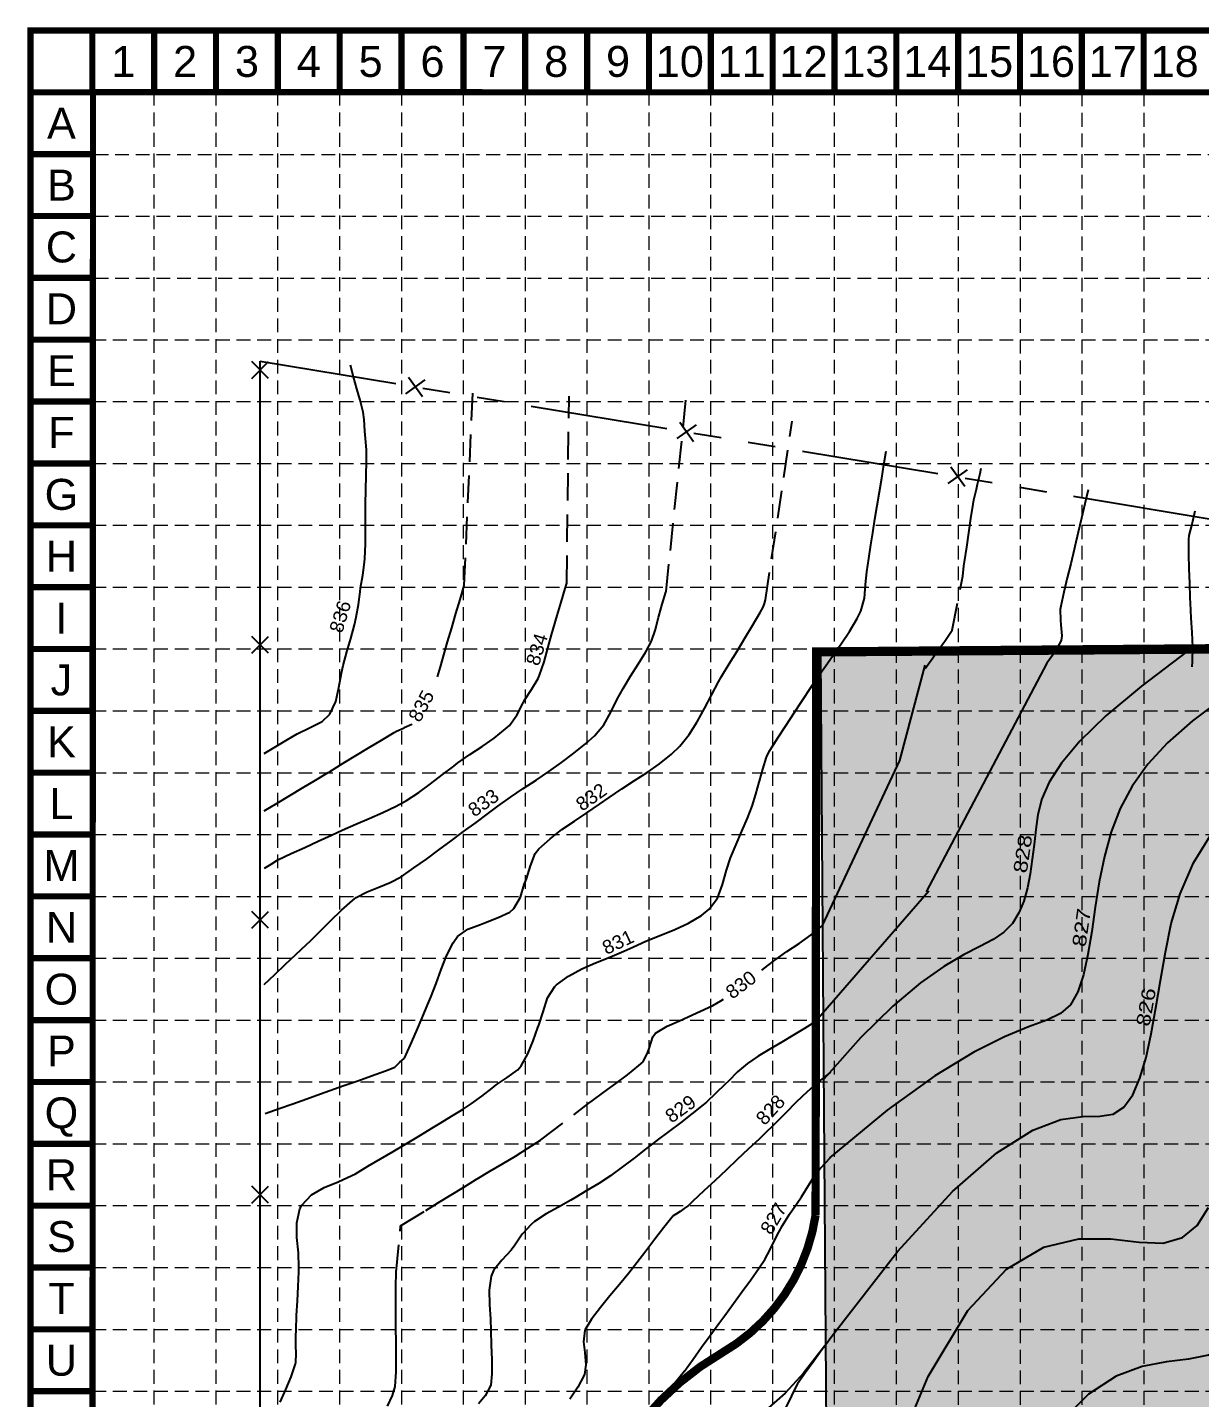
# Model space of a CAD drawing. Extents: x 1142 to 4041, y -552 to 3232.
# Drawn here: x 1142.1 to 1568.6, y 2733.7 to 3232.2 of the extents above; entities that cross this region are included whole.
import ezdxf
from ezdxf.enums import TextEntityAlignment as Align

# ---------------------------------------------------------------- set-up
doc = ezdxf.new("R2010")
doc.units = 0
doc.header["$LTSCALE"] = 40
doc.header["$MEASUREMENT"] = 0
doc.linetypes.add('HIDDEN', pattern=[0.375, 0.25, -0.125])
doc.linetypes.add('PHANTOM', pattern=[2.5, 1.25, -0.25, 0.25, -0.25, 0.25, -0.25])
for name, color, linetype in [('0BOUNDRY', 4, 'PHANTOM'), ('0CONTOURS', 8, 'HIDDEN'), ('0EXFENC', 8, 'CONTINUOUS'), ('0PAVING', 1, 'CONTINUOUS'), ('BASE', 7, 'CONTINUOUS'), ('GRID', 254, 'HIDDEN'), ('LIMITS OF DISTURBANCE', 1, 'HIDDEN'), ('yj', 2, 'CONTINUOUS')]:
    doc.layers.add(name, color=color, linetype=linetype)
doc.styles.get("Standard").update_dxf_attribs({"font": 'ARIAL.TTF'})

# ---------------------------------------------------------------- blocks, each defined once
blk = doc.blocks.new('X100')
at = {"layer": '0EXFENC'}
for p, q in [((-3.06, 3.06), (3.06, -3.06)), ((-3.06, -3.06), (3.06, 3.06))]:
    blk.add_line(p, q, dxfattribs=at)

msp = doc.modelspace()

# ---------------------------------------------------------------- hatches: boundary and pattern name
at = {"layer": '0PAVING'}
h = msp.add_hatch(dxfattribs=at)
h.set_pattern_fill('AR-SAND', color=255, scale=10, style=0)
h.paths.add_polyline_path([(2059.23, 2896.94, -0.632832), (2075.56, 2904.68), (2245.89, 2765.23, 0.074272), (2257.05, 2758.57), (2357.3, 2717.42, -0.047546), (2360.66, 2715.65), (2414.41, 2680.47), (2427.01, 2700.36), (2426.86, 2701), (2373.81, 2735.73, 0.047546), (2366.42, 2739.62), (2266.17, 2780.77, -0.074272), (2261.09, 2783.8), (2055.65, 2951.99, 0.131104), (2034.99, 2961.35), (1766.15, 3006.01), (1430.7, 3003.62), (1433.5, 2610.65), (2059.23, 2615.1)])
h.paths.add_polyline_path([(1752.61, 2735.91), (1722.61, 2735.69), (1662.61, 2735.27), (1632.61, 2735.05), (1631.23, 2930.05), (1676.22, 2930.37), (1706.22, 2930.58), (1751.22, 2930.9)], flags=16)
h.paths.add_polyline_path([(2078.34, 2902.4), (2077.02, 2873.77), (2157.41, 2808.25), (2184.93, 2815.13)], flags=17)
h.paths.add_polyline_path([(2121.35, 2927.92), (2093.55, 2920.97), (2261.09, 2783.8, 0.074272), (2266.17, 2780.77), (2279, 2775.5), (2270.83, 2804.98)], flags=17)

# ---------------------------------------------------------------- linework, layer by layer
at = {"layer": '0BOUNDRY', "color": 7}
for p, q in [((1226.77, 2607.16), (1226.79, 3110.81)), ((1226.79, 3110.81), (2072.78, 2970.28))]:
    msp.add_line(p, q, dxfattribs=at)
at = {"layer": '0CONTOURS', "color": 35}
for p, q in [((1260.77, 3105.07, 836), (1259.63, 3109.31, 836)), ((1261.95, 3100.74, 836), (1260.77, 3105.07, 836)), ((1263.18, 3096.52, 836), (1261.95, 3100.74, 836)), ((1301.07, 3029.2, 835), (1304.37, 3103.88, 835)), ((1264.27, 3092.18, 836), (1263.18, 3096.52, 836)), ((1338.35, 3030.02), (1339.18, 3098.07)), ((1374.49, 3027.01), (1381.72, 3096.62)), ((1264.6, 3089.51, 836), (1264.27, 3092.18, 836)), ((1264.86, 3085.34, 836), (1264.6, 3089.51, 836)), ((1410.64, 3023.99), (1420.39, 3088.88)), ((1265.14, 3082.66, 836), (1264.86, 3085.34, 836)), ((1265.46, 3078.5, 836), (1265.14, 3082.66, 836)), ((1265.46, 3074.39, 836), (1265.46, 3078.5, 836)), ((1453.73, 3073.09, 831), (1454.55, 3078.03, 831)), ((1454.55, 3078.03, 831), (1454.56, 3078.08, 831)), ((1265.39, 3069.18, 836), (1265.46, 3074.39, 836)), ((1452.92, 3068.16, 831), (1453.73, 3073.09, 831)), ((1488.72, 3069.93, 830), (1489.15, 3071.78, 830)), ((1265.27, 3063.97, 836), (1265.39, 3069.18, 836)), ((1452.1, 3063.22, 831), (1452.92, 3068.16, 831)), ((1487.37, 3064.21, 830), (1487.82, 3066.06, 830)), ((1487.82, 3066.06, 830), (1488.72, 3069.93, 830)), ((1265.17, 3058.76, 836), (1265.27, 3063.97, 836)), ((1451.27, 3058.24, 831), (1452.09, 3063.18, 831)), ((1452.09, 3063.18, 831), (1452.1, 3063.22, 831)), ((1486.5, 3060.34, 830), (1487.37, 3064.21, 830)), ((1528.01, 3063.98, 829), (1526.81, 3058.82, 829)), ((1265.14, 3054.65, 836), (1265.17, 3058.76, 836)), ((1450.45, 3053.31, 831), (1451.27, 3058.24, 831)), ((1485.41, 3053.55, 830), (1486.24, 3058.79, 830)), ((1486.24, 3058.79, 830), (1486.5, 3060.34, 830)), ((1526.81, 3058.82, 829), (1525.62, 3053.67, 829)), ((1566.88, 3056.17, 828), (1566.01, 3052.44, 828)), ((1265.14, 3049.44, 836), (1265.14, 3054.65, 836)), ((1449.65, 3048.37, 831), (1450.45, 3053.31, 831)), ((1484.62, 3048.31, 830), (1485.41, 3053.55, 830)), ((1525.62, 3053.67, 829), (1524.42, 3048.52, 829)), ((1565.68, 3051.02, 828), (1564.66, 3047.31, 828)), ((1566.01, 3052.44, 828), (1565.68, 3051.02, 828)), ((1265.08, 3044.23, 836), (1265.14, 3049.44, 836)), ((1448.95, 3043.9, 831), (1449.65, 3048.37, 831)), ((1483.85, 3043.06, 830), (1484.62, 3048.31, 830)), ((1524.42, 3048.52, 829), (1523.23, 3043.36, 829)), ((1564.66, 3047.31, 828), (1564.49, 3045.88, 828)), ((1564.49, 3045.88, 828), (1564.49, 3040.57, 828)), ((1264.88, 3039.03, 836), (1265.08, 3044.23, 836)), ((1448.21, 3038.99, 831), (1448.95, 3043.9, 831)), ((1483.07, 3037.82, 830), (1483.85, 3043.06, 830)), ((1522.96, 3042.2, 829), (1521.71, 3037.05, 829)), ((1523.23, 3043.36, 829), (1522.96, 3042.2, 829)), ((1564.49, 3040.57, 828), (1564.64, 3035.26, 828)), ((1264.1, 3032.96, 836), (1264.76, 3037.61, 836)), ((1264.76, 3037.61, 836), (1264.88, 3039.03, 836)), ((1447.47, 3034.07, 831), (1448.21, 3038.99, 831)), ((1482.42, 3032.57, 830), (1482.84, 3036.26, 830)), ((1482.84, 3036.26, 830), (1483.07, 3037.82, 830)), ((1521.71, 3037.05, 829), (1520.44, 3031.92, 829)), ((1263.33, 3028.32, 836), (1264.1, 3032.96, 836)), ((1447.06, 3029.52, 831), (1447.47, 3034.07, 831)), ((1478.62, 3012.93, 830), (1482.42, 3032.57, 830)), ((1520.44, 3031.92, 829), (1519.21, 3026.77, 829)), ((1564.64, 3035.26, 828), (1564.86, 3029.95, 828)), ((1262.56, 3022.24, 836), (1263.14, 3026.91, 836)), ((1263.14, 3026.91, 836), (1263.33, 3028.32, 836)), ((1299.55, 3024.06, 835), (1301.07, 3029.2, 835)), ((1336.3, 3023.1, 834), (1337.75, 3028.01, 834)), ((1337.75, 3028.01, 834), (1338.35, 3030.02, 834)), ((1373.1, 3022.31, 833), (1374.39, 3026.68, 833)), ((1374.39, 3026.68, 833), (1374.49, 3027.01, 833)), ((1446.64, 3024.51, 831), (1447.06, 3029.52, 831)), ((1519.21, 3026.77, 829), (1518.12, 3021.59, 829)), ((1564.86, 3029.95, 828), (1565.07, 3024.64, 828)), ((1261.78, 3017.62, 836), (1262.56, 3022.24, 836)), ((1298.03, 3018.91, 835), (1299.55, 3024.06, 835)), ((1334.85, 3018.19, 834), (1336.3, 3023.1, 834)), ((1371.82, 3017.95, 833), (1373.1, 3022.31, 833)), ((1408.7, 3019.32, 832), (1409.83, 3021.24, 832)), ((1409.83, 3021.24, 832), (1410.23, 3022.61, 832)), ((1410.23, 3022.61, 832), (1410.64, 3023.99, 832)), ((1445.3, 3019.78, 831), (1446.64, 3024.51, 831)), ((1518.12, 3021.59, 829), (1517.91, 3020.42, 829)), ((1565.07, 3024.64, 828), (1565.13, 3022.73, 828)), ((1565.13, 3022.73, 828), (1565.41, 3017.42, 828)), ((1261.13, 3014.9, 836), (1261.78, 3017.62, 836)), ((1296.51, 3013.76, 835), (1298.03, 3018.91, 835)), ((1333.4, 3013.28, 834), (1334.85, 3018.19, 834)), ((1370.63, 3013.18, 833), (1371.72, 3017.62, 833)), ((1371.72, 3017.62, 833), (1371.82, 3017.95, 833)), ((1405.92, 3014.64, 832), (1408.7, 3019.32, 832)), ((1441.22, 3012.44, 831), (1443.97, 3017.14, 831)), ((1443.97, 3017.14, 831), (1445.3, 3019.78, 831)), ((1517.91, 3020.42, 829), (1517.94, 3016.51, 829)), ((1517.94, 3016.51, 829), (1518.06, 3014.8, 829)), ((1565.41, 3017.42, 828), (1565.78, 3012.1, 828)), ((1259.8, 3009.92, 836), (1261.13, 3014.9, 836)), ((1294.99, 3008.61, 835), (1296.51, 3013.76, 835)), ((1331.52, 3006.3, 834), (1332.83, 3011.26, 834)), ((1332.83, 3011.26, 834), (1333.4, 3013.28, 834)), ((1369.15, 3008.89, 833), (1370.63, 3013.18, 833)), ((1403.11, 3009.97, 832), (1405.92, 3014.64, 832)), ((1438.19, 3007.89, 831), (1441.22, 3012.44, 831)), ((1475.87, 3008.95, 830), (1478.62, 3012.93, 830)), ((1518.06, 3014.8, 829), (1518.51, 3010.82, 829)), ((1518.51, 3010.82, 829), (1518.22, 3009.18, 829)), ((1565.78, 3012.1, 828), (1566.04, 3006.78, 828)), ((1258.38, 3004.97, 836), (1259.8, 3009.92, 836)), ((1293.86, 3004.78, 835), (1294.99, 3008.61, 835)), ((1330.14, 3001.37, 834), (1331.52, 3006.3, 834)), ((1367.07, 3005.01, 833), (1369.15, 3008.89, 833)), ((1400.29, 3005.32, 832), (1403.11, 3009.97, 832)), ((1435.02, 3003.43, 831), (1438.19, 3007.89, 831)), ((1472.94, 3005.06, 830), (1475.87, 3008.95, 830)), ((1518.22, 3009.18, 829), (1515.88, 3004.88, 829)), ((1566.04, 3006.78, 828), (1565.94, 3001.48, 828)), ((1256.98, 3000.01, 836), (1258.38, 3004.97, 836)), ((1292.36, 2999.62, 835), (1293.86, 3004.78, 835)), ((1328.46, 2996.54, 834), (1330.14, 3001.37, 834)), ((1364.38, 3000.54, 833), (1367.07, 3005.01, 833)), ((1397.47, 3000.66, 832), (1400.29, 3005.32, 832)), ((1431.82, 2998.98, 831), (1435.02, 3003.43, 831)), ((1468.77, 2998.92, 830), (1471.49, 3002.9, 830)), ((1471.49, 3002.9, 830), (1472.94, 3005.06, 830)), ((1515.88, 3004.88, 829), (1513.06, 3000.85, 829)), ((1565.94, 3001.48, 828), (1565.78, 2999.59, 828)), ((1255.47, 2992.07, 836), (1256.35, 2997.26, 836)), ((1256.35, 2997.26, 836), (1256.98, 3000.01, 836)), ((1291.27, 2995.89, 835), (1292.36, 2999.62, 835)), ((1327.93, 2995.35, 834), (1328.46, 2996.54, 834)), ((1358.82, 2991.7, 833), (1361.58, 2996.13, 833)), ((1361.58, 2996.13, 833), (1364.38, 3000.54, 833)), ((1393.54, 2994.07, 832), (1394.66, 2996, 832)), ((1394.66, 2996, 832), (1397.47, 3000.66, 832)), ((1428.74, 2994.46, 831), (1431.82, 2998.98, 831)), ((1254.32, 2987.01, 836), (1255.47, 2992.07, 836)), ((1322.97, 2987.4, 834), (1325.54, 2991.33, 834)), ((1325.54, 2991.33, 834), (1327.93, 2995.35, 834)), ((1356.71, 2987.8, 833), (1358.82, 2991.7, 833)), ((1390.95, 2989.24, 832), (1393.54, 2994.07, 832)), ((1424.12, 2987.42, 831), (1427.12, 2991.99, 831)), ((1427.12, 2991.99, 831), (1428.74, 2994.46, 831)), ((1252.18, 2982.4, 836), (1254.32, 2987.01, 836)), ((1320.2, 2982.02, 834), (1322.33, 2986.26, 834)), ((1322.33, 2986.26, 834), (1322.97, 2987.4, 834)), ((1354.38, 2983.04, 833), (1356.71, 2987.8, 833)), ((1388.44, 2984.35, 832), (1390.95, 2989.24, 832)), ((1421.13, 2982.86, 831), (1424.12, 2987.42, 831)), ((1249.31, 2979.67, 836), (1252.18, 2982.4, 836)), ((1317.48, 2978.26, 834), (1320.2, 2982.02, 834)), ((1351.78, 2978.49, 833), (1354.38, 2983.04, 833)), ((1385.81, 2979.55, 832), (1388.44, 2984.35, 832)), ((1418.14, 2978.29, 831), (1421.13, 2982.86, 831)), ((1240.25, 2975.21, 836), (1244.81, 2977.4, 836)), ((1244.81, 2977.4, 836), (1249.31, 2979.67, 836)), ((1275.57, 2975.67, 835), (1276.41, 2976.16, 835)), ((1276.41, 2976.16, 835), (1279.17, 2977.43, 835)), ((1279.17, 2977.43, 835), (1279.2, 2977.45, 835)), ((1279.2, 2977.45, 835), (1281.96, 2978.73, 835)), ((1281.96, 2978.73, 835), (1282, 2978.75, 835)), ((1282, 2978.75, 835), (1282.14, 2978.85, 835)), ((1311.91, 2973.67, 834), (1316.06, 2976.97, 834)), ((1316.06, 2976.97, 834), (1317.48, 2978.26, 834)), ((1348.49, 2974.51, 833), (1351.78, 2978.49, 833)), ((1382.89, 2974.97, 832), (1385.81, 2979.55, 832)), ((1415.15, 2973.72, 831), (1418.14, 2978.29, 831)), ((1232.55, 2970.57, 836), (1236.77, 2973.11, 836)), ((1236.77, 2973.11, 836), (1240.25, 2975.21, 836)), ((1266.27, 2970.1, 835), (1270.91, 2972.9, 835)), ((1270.91, 2972.9, 835), (1275.57, 2975.67, 835)), ((1307.55, 2970.62, 834), (1311.91, 2973.67, 834)), ((1340.98, 2968.12, 833), (1345.32, 2971.66, 833)), ((1345.32, 2971.66, 833), (1348.49, 2974.51, 833)), ((1379.49, 2970.76, 832), (1382.89, 2974.97, 832)), ((1412.18, 2969.15, 831), (1415.15, 2973.72, 831)), ((1228.32, 2968.02, 836), (1232.55, 2970.57, 836)), ((1257, 2964.48, 835), (1261.63, 2967.29, 835)), ((1261.63, 2967.29, 835), (1266.27, 2970.1, 835)), ((1298.76, 2964.62, 834), (1303.13, 2967.65, 834)), ((1303.13, 2967.65, 834), (1307.55, 2970.62, 834)), ((1336.48, 2964.77, 833), (1340.98, 2968.12, 833)), ((1372.15, 2964.3, 832), (1376.4, 2967.74, 832)), ((1376.4, 2967.74, 832), (1379.49, 2970.76, 832)), ((1409.7, 2962.29, 831), (1411.01, 2966.65, 831)), ((1411.01, 2966.65, 831), (1411.11, 2966.95, 831)), ((1411.11, 2966.95, 831), (1411.64, 2968.05, 831)), ((1411.64, 2968.05, 831), (1412.18, 2969.15, 831)), ((1246.89, 2958.38, 835), (1251.53, 2961.17, 835)), ((1251.53, 2961.17, 835), (1252.36, 2961.67, 835)), ((1252.36, 2961.67, 835), (1257, 2964.48, 835)), ((1293, 2960.23, 834), (1297.22, 2963.48, 834)), ((1297.22, 2963.48, 834), (1298.76, 2964.62, 834)), ((1327.22, 2958.39, 833), (1331.88, 2961.54, 833)), ((1331.88, 2961.54, 833), (1336.48, 2964.77, 833)), ((1363.01, 2958.16, 832), (1367.65, 2961.16, 832)), ((1367.65, 2961.16, 832), (1372.15, 2964.3, 832)), ((1408.43, 2957.92, 831), (1409.7, 2962.29, 831)), ((1242.25, 2955.58, 835), (1246.89, 2958.38, 835)), ((1284.51, 2953.83, 834), (1288.8, 2956.96, 834)), ((1288.8, 2956.96, 834), (1293, 2960.23, 834)), ((1322.53, 2955.26, 833), (1327.22, 2958.39, 833)), ((1358.36, 2955.18, 832), (1363.01, 2958.16, 832)), ((1407.13, 2953.23, 831), (1408.34, 2957.62, 831)), ((1408.34, 2957.62, 831), (1408.43, 2957.92, 831)), ((1232.96, 2949.98, 835), (1237.6, 2952.78, 835)), ((1237.6, 2952.78, 835), (1242.25, 2955.58, 835)), ((1276.29, 2948.94, 834), (1280.04, 2950.98, 834)), ((1280.04, 2950.98, 834), (1284.51, 2953.83, 834)), ((1313.29, 2948.86, 833), (1317.87, 2952.1, 833)), ((1317.87, 2952.1, 833), (1322.53, 2955.26, 833)), ((1350.28, 2949.57, 832), (1353.83, 2952.06, 832)), ((1353.83, 2952.06, 832), (1358.36, 2955.18, 832)), ((1405.76, 2948.9, 831), (1407.13, 2953.23, 831)), ((1228.32, 2947.19, 835), (1232.96, 2949.98, 835)), ((1266.52, 2944.45, 834), (1271.45, 2946.61, 834)), ((1271.45, 2946.61, 834), (1276.29, 2948.94, 834)), ((1305.34, 2942.99, 833), (1309.85, 2946.34, 833)), ((1309.85, 2946.34, 833), (1313.29, 2948.86, 833)), ((1341.11, 2943.48, 832), (1345.7, 2946.51, 832)), ((1345.7, 2946.51, 832), (1350.28, 2949.57, 832)), ((1404.05, 2944.57, 831), (1405.76, 2948.9, 831)), ((1256.65, 2940.15, 834), (1261.57, 2942.34, 834)), ((1261.57, 2942.34, 834), (1266.52, 2944.45, 834)), ((1300.84, 2939.64, 833), (1305.34, 2942.99, 833)), ((1336.6, 2940.34, 832), (1341.11, 2943.48, 832)), ((1402.04, 2939.75, 831), (1404.05, 2944.57, 831)), ((1243, 2933.88, 834), (1247.89, 2936.12, 834)), ((1247.89, 2936.12, 834), (1252.77, 2938.36, 834)), ((1252.77, 2938.36, 834), (1256.65, 2940.15, 834)), ((1291.82, 2932.95, 833), (1296.34, 2936.29, 833)), ((1296.34, 2936.29, 833), (1300.84, 2939.64, 833)), ((1328.18, 2933.37, 832), (1332.26, 2937.01, 832)), ((1332.26, 2937.01, 832), (1336.6, 2940.34, 832)), ((1399.98, 2934.94, 831), (1402.04, 2939.75, 831)), ((1233.27, 2929.33, 834), (1238.13, 2931.62, 834)), ((1238.13, 2931.62, 834), (1243, 2933.88, 834)), ((1287.28, 2929.65, 833), (1291.82, 2932.95, 833)), ((1325.11, 2927.17, 832), (1326.85, 2931.65, 832)), ((1326.85, 2931.65, 832), (1328.18, 2933.37, 832)), ((1397.93, 2930.13, 831), (1399.98, 2934.94, 831)), ((1228.33, 2926.35, 834), (1230.8, 2927.84, 834)), ((1230.8, 2927.84, 834), (1233.27, 2929.33, 834)), ((1278.09, 2923.21, 833), (1282.71, 2926.4, 833)), ((1282.71, 2926.4, 833), (1287.28, 2929.65, 833)), ((1323.65, 2922.5, 832), (1325.11, 2927.17, 832)), ((1396.43, 2925.63, 831), (1397.93, 2930.13, 831)), ((1269.93, 2919.43, 833), (1274.1, 2921.16, 833)), ((1274.1, 2921.16, 833), (1278.09, 2923.21, 833)), ((1322.9, 2920.4, 832), (1323.65, 2922.5, 832)), ((1395, 2920.4, 831), (1396.43, 2925.63, 831)), ((1261.77, 2915.66, 833), (1265.71, 2917.77, 833)), ((1265.71, 2917.77, 833), (1269.93, 2919.43, 833)), ((1321.46, 2915.73, 832), (1322.9, 2920.4, 832)), ((1393.14, 2915.47, 831), (1395, 2920.4, 831)), ((1252.56, 2907.3, 833), (1256.38, 2910.99, 833)), ((1256.38, 2910.99, 833), (1260.35, 2914.51, 833)), ((1260.35, 2914.51, 833), (1261.77, 2915.66, 833)), ((1317.65, 2910.37, 832), (1319.13, 2911.64, 832)), ((1319.13, 2911.64, 832), (1321.46, 2915.73, 832)), ((1387.32, 2909.1, 831), (1390.11, 2911.36, 831)), ((1390.11, 2911.36, 831), (1393.14, 2915.47, 831)), ((1248.8, 2903.54, 833), (1252.56, 2907.3, 833)), ((1306.98, 2905.78, 832), (1308.83, 2906.55, 832)), ((1308.83, 2906.55, 832), (1313.35, 2908.32, 832)), ((1313.35, 2908.32, 832), (1317.65, 2910.37, 832)), ((1377.71, 2903.96, 831), (1382.68, 2906.28, 831)), ((1382.68, 2906.28, 831), (1387.32, 2909.1, 831)), ((1245, 2899.83, 833), (1248.8, 2903.54, 833)), ((1297.02, 2899.16, 832), (1298.54, 2901.46, 832)), ((1298.54, 2901.46, 832), (1302.3, 2904.16, 832)), ((1302.3, 2904.16, 832), (1306.98, 2905.78, 832)), ((1367.39, 2899.87, 831), (1372.56, 2901.9, 831)), ((1372.56, 2901.9, 831), (1377.71, 2903.96, 831)), ((1422.88, 2898.95, 830), (1427.27, 2902.03, 830)), ((1427.27, 2902.03, 830), (1431.38, 2905.42, 830)), ((1239.81, 2894.93, 833), (1243.67, 2898.57, 833)), ((1243.67, 2898.57, 833), (1245, 2899.83, 833)), ((1294.62, 2894.42, 832), (1297.02, 2899.16, 832)), ((1353.98, 2893.97, 831), (1359.07, 2896.1, 831)), ((1359.07, 2896.1, 831), (1362.36, 2897.63, 831)), ((1362.36, 2897.63, 831), (1367.39, 2899.87, 831)), ((1418.4, 2895.96, 830), (1422.88, 2898.95, 830)), ((1232.09, 2887.64, 833), (1235.95, 2891.29, 833)), ((1235.95, 2891.29, 833), (1239.81, 2894.93, 833)), ((1292.67, 2889.43, 832), (1294.62, 2894.42, 832)), ((1343.83, 2889.65, 831), (1348.85, 2891.89, 831)), ((1348.85, 2891.89, 831), (1353.98, 2893.97, 831)), ((1411.51, 2890.94, 830), (1414.02, 2892.86, 830)), ((1414.02, 2892.86, 830), (1418.4, 2895.96, 830)), ((1228.23, 2884, 833), (1232.09, 2887.64, 833)), ((1290.87, 2884.35, 832), (1292.67, 2889.43, 832)), ((1334.61, 2883.9, 831), (1339.04, 2887.05, 831)), ((1339.04, 2887.05, 831), (1343.83, 2889.65, 831)), ((1409.34, 2889.23, 830), (1411.51, 2890.94, 830)), ((1288.91, 2879.35, 832), (1290.87, 2884.35, 832)), ((1331.36, 2879.1, 831), (1333.96, 2883.3, 831)), ((1333.96, 2883.3, 831), (1334.61, 2883.9, 831)), ((1285.74, 2871.9, 832), (1287.82, 2876.81, 832)), ((1287.82, 2876.81, 832), (1288.91, 2879.35, 832)), ((1329.81, 2874.11, 831), (1331.36, 2879.1, 831)), ((1387.01, 2874.25, 830), (1391.44, 2876.34, 830)), ((1391.44, 2876.34, 830), (1394.43, 2878.08, 830)), ((1394.43, 2878.08, 830), (1395.33, 2878.71, 830)), ((1283.66, 2866.98, 832), (1285.74, 2871.9, 832)), ((1328.2, 2869.17, 831), (1329.81, 2874.11, 831)), ((1379.37, 2870.78, 830), (1382.55, 2872.2, 830)), ((1382.55, 2872.2, 830), (1387.01, 2874.25, 830)), ((1281.52, 2862.09, 832), (1283.66, 2866.98, 832)), ((1326.08, 2863.57, 831), (1327.85, 2868.35, 831)), ((1327.85, 2868.35, 831), (1328.2, 2869.17, 831)), ((1369.65, 2864.98, 830), (1370.68, 2866.33, 830)), ((1370.68, 2866.33, 830), (1374.85, 2868.83, 830)), ((1374.85, 2868.83, 830), (1379.37, 2870.78, 830)), ((1424.89, 2867.99, 829), (1420.61, 2865.43, 829)), ((1429.06, 2870.72, 829), (1424.89, 2867.99, 829)), ((1429.11, 2870.76, 829), (1429.06, 2870.72, 829)), ((1279.29, 2857.25, 832), (1281.52, 2862.09, 832)), ((1324.24, 2858.84, 831), (1326.08, 2863.57, 831)), ((1367.84, 2859.44, 830), (1368.41, 2861.13, 830)), ((1368.41, 2861.13, 830), (1369.65, 2864.98, 830)), ((1416.57, 2863, 829), (1412.27, 2860.46, 829)), ((1420.61, 2865.43, 829), (1416.57, 2863, 829)), ((1277.52, 2855.59, 832), (1279.29, 2857.25, 832)), ((1321.79, 2854.45, 831), (1324.24, 2858.84, 831)), ((1366.15, 2855.93, 830), (1367.84, 2859.44, 830)), ((1407.99, 2857.92, 829), (1404.08, 2855.29, 829)), ((1412.27, 2860.46, 829), (1407.99, 2857.92, 829)), ((1267.37, 2850.78, 832), (1272.4, 2852.62, 832)), ((1272.4, 2852.62, 832), (1275.76, 2853.93, 832)), ((1275.76, 2853.93, 832), (1277.52, 2855.59, 832)), ((1316.72, 2850.15, 831), (1320.54, 2853, 831)), ((1320.54, 2853, 831), (1321.79, 2854.45, 831)), ((1360.44, 2851.15, 830), (1364.56, 2854.5, 830)), ((1364.56, 2854.5, 830), (1366.15, 2855.93, 830)), ((1400.52, 2852.19, 829), (1397.18, 2848.85, 829)), ((1404.08, 2855.29, 829), (1400.52, 2852.19, 829)), ((1434.27, 2852.1, 828), (1429.95, 2848.65, 828)), ((1252.19, 2845.48, 832), (1257.24, 2847.26, 832)), ((1257.24, 2847.26, 832), (1262.31, 2849.01, 832)), ((1262.31, 2849.01, 832), (1267.37, 2850.78, 832)), ((1307.45, 2843.38, 831), (1311.18, 2846.33, 831)), ((1311.18, 2846.33, 831), (1312.7, 2847.51, 831)), ((1312.7, 2847.51, 831), (1316.72, 2850.15, 831)), ((1351.83, 2844.88, 830), (1356.16, 2847.98, 830)), ((1356.16, 2847.98, 830), (1360.44, 2851.15, 830)), ((1396.02, 2847.73, 829), (1392.63, 2844.45, 829)), ((1397.18, 2848.85, 829), (1396.02, 2847.73, 829)), ((1429.95, 2848.65, 828), (1425.83, 2844.97, 828)), ((1238.71, 2840.65, 832), (1243.75, 2842.46, 832)), ((1243.75, 2842.46, 832), (1248.79, 2844.27, 832)), ((1248.79, 2844.27, 832), (1252.19, 2845.48, 832)), ((1303.62, 2840.57, 831), (1307.45, 2843.38, 831)), ((1346.36, 2840.8, 830), (1347.55, 2841.72, 830)), ((1347.55, 2841.72, 830), (1351.83, 2844.88, 830)), ((1389.19, 2841.22, 829), (1387.97, 2840.18, 829)), ((1392.63, 2844.45, 829), (1389.19, 2841.22, 829)), ((1425.83, 2844.97, 828), (1421.83, 2841.14, 828)), ((1228.62, 2837.04, 832), (1233.66, 2838.84, 832)), ((1233.66, 2838.84, 832), (1238.71, 2840.65, 832)), ((1296.47, 2836.12, 831), (1300.67, 2838.65, 831)), ((1300.67, 2838.65, 831), (1303.62, 2840.57, 831)), ((1328.95, 2827.51, 830), (1346.36, 2840.8, 830)), ((1383.85, 2836.91, 829), (1379.67, 2833.72, 829)), ((1387.97, 2840.18, 829), (1383.85, 2836.91, 829)), ((1417.91, 2837.23, 828), (1414, 2833.29, 828)), ((1421.83, 2841.14, 828), (1417.91, 2837.23, 828)), ((1285.1, 2829.2, 831), (1289.27, 2831.77, 831)), ((1289.27, 2831.77, 831), (1292.27, 2833.61, 831)), ((1292.27, 2833.61, 831), (1296.47, 2836.12, 831)), ((1379.67, 2833.72, 829), (1375.46, 2830.58, 829)), ((1414, 2833.29, 828), (1410.05, 2829.41, 828)), ((1279.7, 2825.93, 831), (1280.92, 2826.66, 831)), ((1280.92, 2826.66, 831), (1285.1, 2829.2, 831)), ((1324.23, 2824.42, 830), (1328.76, 2827.38, 830)), ((1328.76, 2827.38, 830), (1328.95, 2827.51, 830)), ((1371.12, 2827.31, 829), (1366.97, 2824.08, 829)), ((1371.26, 2827.41, 829), (1371.12, 2827.31, 829)), ((1375.46, 2830.58, 829), (1371.26, 2827.41, 829)), ((1408.43, 2827.87, 828), (1404.39, 2824.09, 828)), ((1410.05, 2829.41, 828), (1408.43, 2827.87, 828)), ((1270.58, 2820.54, 831), (1275.15, 2823.23, 831)), ((1275.15, 2823.23, 831), (1279.7, 2825.93, 831)), ((1314.99, 2818.81, 830), (1319.64, 2821.58, 830)), ((1319.64, 2821.58, 830), (1324.23, 2824.42, 830)), ((1366.97, 2824.08, 829), (1362.83, 2820.83, 829)), ((1404.39, 2824.09, 828), (1400.36, 2820.3, 828)), ((1261.45, 2815.18, 831), (1266.01, 2817.86, 831)), ((1266.01, 2817.86, 831), (1270.58, 2820.54, 831)), ((1310.34, 2816.05, 830), (1314.99, 2818.81, 830)), ((1358.67, 2817.62, 829), (1354.41, 2814.54, 829)), ((1362.83, 2820.83, 829), (1358.67, 2817.62, 829)), ((1396.34, 2816.51, 828), (1392.3, 2812.72, 828)), ((1400.36, 2820.3, 828), (1396.34, 2816.51, 828)), ((1428.86, 2815.01, 827), (1430.63, 2817.21, 827)), ((1430.63, 2817.21, 827), (1434.32, 2821.02, 827)), ((1250.07, 2810.12, 831), (1255.18, 2812.26, 831)), ((1255.18, 2812.26, 831), (1260.2, 2814.49, 831)), ((1260.2, 2814.49, 831), (1261.45, 2815.18, 831)), ((1300.91, 2810.32, 830), (1305.52, 2813.14, 830)), ((1305.52, 2813.14, 830), (1305.71, 2813.26, 830)), ((1305.71, 2813.26, 830), (1310.34, 2816.05, 830)), ((1350, 2811.65, 829), (1345.63, 2809.03, 829)), ((1354.27, 2814.44, 829), (1350, 2811.65, 829)), ((1354.41, 2814.54, 829), (1354.27, 2814.44, 829)), ((1392.3, 2812.72, 828), (1388.27, 2808.94, 828)), ((1426.25, 2810.93, 827), (1428.86, 2815.01, 827)), ((1241.98, 2803.7, 831), (1245.46, 2807.47, 831)), ((1245.46, 2807.47, 831), (1250.07, 2810.12, 831)), ((1291.7, 2804.66, 830), (1296.3, 2807.49, 830)), ((1296.3, 2807.49, 830), (1300.91, 2810.32, 830)), ((1341.23, 2806.43, 829), (1339.81, 2805.57, 829)), ((1345.63, 2809.03, 829), (1341.23, 2806.43, 829)), ((1388.27, 2808.94, 828), (1384.22, 2805.17, 828)), ((1422.12, 2804.46, 827), (1423.7, 2806.8, 827)), ((1423.7, 2806.8, 827), (1426.25, 2810.93, 827)), ((1240.09, 2797.35, 831), (1241.28, 2802.36, 831)), ((1241.28, 2802.36, 831), (1241.98, 2803.7, 831)), ((1277.91, 2796.23, 830), (1287.09, 2801.84, 830)), ((1287.09, 2801.84, 830), (1291.7, 2804.66, 830)), ((1335.37, 2803.04, 829), (1330.91, 2800.54, 829)), ((1339.81, 2805.57, 829), (1335.37, 2803.04, 829)), ((1379.6, 2801.37, 828), (1378.32, 2800.58, 828)), ((1381.09, 2802.51, 828), (1379.6, 2801.37, 828)), ((1382.59, 2803.65, 828), (1381.09, 2802.51, 828)), ((1384.22, 2805.17, 828), (1382.59, 2803.65, 828)), ((1419.39, 2800.46, 827), (1422.12, 2804.46, 827)), ((1240.18, 2791.96, 831), (1240.09, 2797.35, 831)), ((1325.36, 2796.71, 829), (1322.16, 2793.17, 829)), ((1326.66, 2797.74, 829), (1325.36, 2796.71, 829)), ((1330.91, 2800.54, 829), (1326.66, 2797.74, 829)), ((1377.04, 2799.8, 828), (1373.69, 2795.58, 828)), ((1378.32, 2800.58, 828), (1377.04, 2799.8, 828)), ((1415.45, 2793.95, 827), (1416.78, 2796.39, 827)), ((1416.78, 2796.39, 827), (1419.39, 2800.46, 827)), ((1240.72, 2786.43, 831), (1240.18, 2791.96, 831)), ((1276.25, 2779.37, 830), (1277.91, 2796.23, 830)), ((1322.16, 2793.17, 829), (1319.44, 2789.18, 829)), ((1373.69, 2795.58, 828), (1370.39, 2791.32, 828)), ((1413.61, 2790.18, 827), (1415.45, 2793.95, 827)), ((1240.92, 2781, 831), (1240.72, 2786.43, 831)), ((1318.1, 2787.32, 829), (1314.74, 2783.74, 829)), ((1319.44, 2789.18, 829), (1318.1, 2787.32, 829)), ((1367.12, 2787.05, 828), (1363.85, 2782.77, 828)), ((1370.39, 2791.32, 828), (1367.12, 2787.05, 828)), ((1410.44, 2783.97, 827), (1412.41, 2787.66, 827)), ((1412.41, 2787.66, 827), (1413.61, 2790.18, 827)), ((1314.74, 2783.74, 829), (1311.69, 2780.01, 829)), ((1363.85, 2782.77, 828), (1360.97, 2779.03, 828)), ((1408.4, 2780.99, 827), (1410.44, 2783.97, 827)), ((1240.59, 2774.18, 831), (1240.85, 2779.47, 831)), ((1240.85, 2779.47, 831), (1240.92, 2781, 831)), ((1276.21, 2774, 830), (1276.25, 2779.37, 830)), ((1310.84, 2777.94, 829), (1310.14, 2772.81, 829)), ((1311.69, 2780.01, 829), (1310.84, 2777.94, 829)), ((1360.97, 2779.03, 828), (1357.57, 2774.84, 828)), ((1402.14, 2772.29, 827), (1405.3, 2776.62, 827)), ((1405.3, 2776.62, 827), (1408.4, 2780.99, 827)), ((1240.33, 2768.89, 831), (1240.59, 2774.18, 831)), ((1276.18, 2768.64, 830), (1276.21, 2774, 830)), ((1310.14, 2772.81, 829), (1310.23, 2767.58, 829)), ((1357.57, 2774.84, 828), (1354.06, 2770.72, 828)), ((1398.96, 2767.98, 827), (1402.14, 2772.29, 827)), ((1240.08, 2763.59, 831), (1240.33, 2768.89, 831)), ((1276.14, 2763.27, 830), (1276.18, 2768.64, 830)), ((1310.23, 2767.58, 829), (1310.6, 2762.32, 829)), ((1350.61, 2766.56, 828), (1347.4, 2762.25, 828)), ((1354.06, 2770.72, 828), (1350.61, 2766.56, 828)), ((1395.8, 2763.65, 827), (1398.96, 2767.98, 827)), ((1239.86, 2758.3, 831), (1240.08, 2763.59, 831)), ((1276.16, 2759.21, 830), (1276.14, 2763.27, 830)), ((1310.6, 2762.32, 829), (1310.75, 2758.08, 829)), ((1347.4, 2762.25, 828), (1344.91, 2758.26, 828)), ((1393.69, 2760.72, 827), (1395.8, 2763.65, 827)), ((1239.81, 2756.24, 831), (1239.86, 2758.3, 831)), ((1276.26, 2753.83, 830), (1276.16, 2759.21, 830)), ((1310.75, 2758.08, 829), (1310.89, 2752.85, 829)), ((1344.91, 2758.26, 828), (1344.44, 2754, 828)), ((1390.56, 2756.37, 827), (1393.69, 2760.72, 827)), ((1432.07, 2752.48, 826), (1435.1, 2756.56, 826)), ((1239.81, 2752.22, 831), (1239.81, 2756.24, 831)), ((1239.92, 2750.14, 831), (1239.81, 2752.22, 831)), ((1276.34, 2748.46, 830), (1276.26, 2753.83, 830)), ((1310.89, 2752.85, 829), (1311.13, 2747.62, 829)), ((1344.44, 2754, 828), (1344.87, 2750.16, 828)), ((1384.3, 2747.67, 827), (1387.43, 2752.02, 827)), ((1387.43, 2752.02, 827), (1390.56, 2756.37, 827)), ((1431.19, 2751.26, 826), (1432.07, 2752.48, 826)), ((1239.77, 2746.14, 831), (1239.92, 2750.14, 831)), ((1276.27, 2743.09, 830), (1276.34, 2748.46, 830)), ((1311.13, 2747.62, 829), (1311.11, 2742.4, 829)), ((1344.87, 2750.16, 828), (1345.28, 2745.69, 828)), ((1381.17, 2743.33, 827), (1384.3, 2747.67, 827)), ((1425.24, 2743, 826), (1428.22, 2747.13, 826)), ((1428.22, 2747.13, 826), (1431.19, 2751.26, 826)), ((1238.08, 2741.26, 831), (1239.72, 2745.99, 831)), ((1239.72, 2745.99, 831), (1239.77, 2746.14, 831)), ((1275.95, 2737.74, 830), (1276.27, 2743.09, 830)), ((1311.11, 2742.4, 829), (1310.67, 2738.22, 829)), ((1344.84, 2742.07, 828), (1342.41, 2737.5, 828)), ((1345.28, 2745.69, 828), (1344.84, 2742.07, 828)), ((1381.17, 2743.33, 827), (1362.56, 2720.62, 827)), ((1422.27, 2738.87, 826), (1425.24, 2743, 826)), ((1234.14, 2732.03, 831), (1236.11, 2736.65, 831)), ((1236.11, 2736.65, 831), (1238.08, 2741.26, 831)), ((1275, 2734.54, 830), (1275.95, 2737.74, 830)), ((1310.67, 2738.22, 829), (1308.63, 2734.42, 829)), ((1342.41, 2737.5, 828), (1339.5, 2733.2, 828)), ((1422.27, 2738.87), (1356.85, 2604.48)), ((1273.1, 2730.6, 830), (1275, 2734.54, 830)), ((1308.63, 2734.42, 829), (1306.28, 2731.46, 829))]:
    msp.add_line(p, q, dxfattribs=at)
at = {"layer": '0CONTOURS', "color": 35, "linetype": 'Continuous'}
for p, q in [((1513.06, 3000.85, 829), (1469.11, 2917.77, 829)), ((1459.48, 2965.44, 830), (1468.74, 3000.15, 830)), ((1431.38, 2905.42, 830), (1459.48, 2965.44, 830)), ((1470.03, 2918, 829), (1429.11, 2870.76, 829))]:
    msp.add_line(p, q, dxfattribs=at)
at = {"layer": '0EXFENC'}
msp.add_line((1226.77, 2607.16), (1226.79, 3110.81), dxfattribs=at)
at = {"layer": '0PAVING', "color": 7}
for p, q in [((1766.15, 3006.01), (1430.7, 3003.62)), ((1430.7, 3003.62), (1433.5, 2610.65))]:
    msp.add_line(p, q, dxfattribs=at)
at = {"layer": 'BASE', "const_width": 2.25}
for points in [[(1143.25, 2331.06), (2583.25, 2331.06), (2583.25, 3231.06), (1143.25, 3231.06)], [(1165.7, 2353.55), (2560.81, 2353.51), (2560.78, 3208.57), (1165.98, 3208.59)]]:
    msp.add_lwpolyline(points, close=True, dxfattribs=at)
for points in [[(1165.75, 3208.56), (1165.75, 3231.06)], [(1188.25, 3208.56), (1188.25, 3231.06)], [(1210.75, 3208.56), (1210.75, 3231.06)], [(1233.25, 3208.56), (1233.25, 3231.06)], [(1255.75, 3208.56), (1255.75, 3231.06)], [(1278.25, 3208.56), (1278.25, 3231.06)], [(1300.75, 3208.56), (1300.75, 3231.06)], [(1323.25, 3208.56), (1323.25, 3231.06)], [(1345.75, 3208.56), (1345.75, 3231.06)], [(1368.25, 3208.56), (1368.25, 3231.06)], [(1390.75, 3208.56), (1390.75, 3231.06)], [(1413.25, 3208.56), (1413.25, 3231.06)], [(1435.75, 3208.56), (1435.75, 3231.06)], [(1458.25, 3208.56), (1458.25, 3231.06)], [(1480.75, 3208.56), (1480.75, 3231.06)], [(1503.25, 3208.56), (1503.25, 3231.06)], [(1525.75, 3208.56), (1525.75, 3231.06)], [(1548.25, 3208.56), (1548.25, 3231.06)], [(1165.75, 3208.56), (1143.25, 3208.56)], [(1165.75, 3186.06), (1143.25, 3186.06)], [(1165.75, 3163.56), (1143.25, 3163.56)], [(1165.75, 3141.06), (1143.25, 3141.06)], [(1165.75, 3118.56), (1143.25, 3118.56)], [(1165.75, 3096.06), (1143.25, 3096.06)], [(1165.75, 3073.56), (1143.25, 3073.56)], [(1165.75, 3051.06), (1143.25, 3051.06)], [(1165.75, 3028.56), (1143.25, 3028.56)], [(1165.75, 3006.06), (1143.25, 3006.06)], [(1165.75, 2983.56), (1165.75, 3006.06)], [(1165.75, 2983.56), (1143.25, 2983.56)], [(1165.75, 2961.06), (1143.25, 2961.06)], [(1165.75, 2938.56), (1143.25, 2938.56)], [(1165.75, 2916.06), (1143.25, 2916.06)], [(1165.75, 2893.56), (1143.25, 2893.56)], [(1165.75, 2871.06), (1143.25, 2871.06)], [(1165.75, 2848.56), (1143.25, 2848.56)], [(1165.75, 2826.06), (1143.25, 2826.06)], [(1165.75, 2803.56), (1143.25, 2803.56)], [(1165.75, 2781.06), (1143.25, 2781.06)], [(1165.75, 2758.56), (1143.25, 2758.56)], [(1165.75, 2736.06), (1143.25, 2736.06)]]:
    msp.add_lwpolyline(points, dxfattribs=at)
at = {"layer": 'GRID', "color": 252, "linetype": 'HIDDEN', "lineweight": 0, "ltscale": 0.5}
for p, q in [((1188.17, 3208.77), (1188.17, 2420.96)), ((1210.67, 3208.77), (1210.67, 2420.96)), ((1233.17, 3208.77), (1233.17, 2420.96)), ((1255.67, 3208.77), (1255.67, 2420.96)), ((1278.17, 3208.77), (1278.17, 2420.96)), ((1300.67, 3208.77), (1300.67, 2420.96)), ((1323.17, 3208.77), (1323.17, 2420.96)), ((1345.67, 3208.77), (1345.67, 2420.96)), ((1368.17, 3208.77), (1368.17, 2420.96)), ((1390.67, 3208.77), (1390.67, 2420.96)), ((1413.17, 3208.77), (1413.17, 2420.96)), ((1435.67, 3208.77), (1435.67, 2420.96)), ((1458.25, 3208.56), (1458.25, 2420.96)), ((1480.75, 3208.56), (1480.75, 2420.96)), ((1503.25, 3208.56), (1503.25, 2420.96)), ((1525.75, 3208.56), (1525.75, 2420.96)), ((1548.25, 3208.56), (1548.25, 2420.96)), ((1166.57, 3185.98), (2561.57, 3185.98)), ((1166.57, 3163.48), (2561.57, 3163.48)), ((1166.57, 3140.98), (2561.57, 3140.98)), ((1165.75, 3118.56), (2560.75, 3118.56)), ((1165.75, 3096.06), (2560.75, 3096.06)), ((1165.75, 3073.56), (2560.75, 3073.56)), ((1165.75, 3051.06), (2560.75, 3051.06)), ((1165.75, 3028.56), (2560.75, 3028.56)), ((1165.75, 3006.06), (2560.75, 3006.06)), ((1165.75, 2983.56), (2560.75, 2983.56)), ((1165.75, 2961.06), (2560.75, 2961.06)), ((1165.75, 2938.56), (2560.75, 2938.56)), ((1165.75, 2916.06), (2560.75, 2916.06)), ((1165.75, 2893.56), (2560.75, 2893.56)), ((1165.75, 2871.06), (2560.75, 2871.06)), ((1165.75, 2848.56), (2560.75, 2848.56)), ((1165.75, 2826.06), (2560.75, 2826.06)), ((1165.75, 2803.56), (2560.75, 2803.56)), ((1165.75, 2781.06), (2560.75, 2781.06)), ((1165.75, 2758.56), (2560.75, 2758.56)), ((1165.75, 2736.06), (2560.75, 2736.06))]:
    msp.add_line(p, q, dxfattribs=at)
at = {"layer": 'LIMITS OF DISTURBANCE', "const_width": 3}
msp.add_lwpolyline([(1288, 2606.15), (1287.95, 2614.81), (1339.97, 2614.81), (1342.81, 2665.4, -0.25276), (1394.83, 2750.02, 0.22862), (1428.88, 2800.14), (1429.12, 3005.16), (1793.67, 3008.13), (2069.07, 2962.49), (2243.8, 2819.39), (2477.01, 2722.86), (2403.47, 2610.94), (2379.37, 2610.32), (2370.79, 2613.71), (1289.82, 2606.15)], format="xyb", close=True, dxfattribs=at)
at = {"layer": 'yj', "color": 35}
for points in [[(1564.23, 3005.28), (1547.41, 2992.57), (1534.51, 2981.73), (1524.98, 2972.48), (1518.29, 2964.55), (1513.89, 2957.65), (1511.22, 2951.52), (1509.76, 2945.87), (1508.96, 2940.42), (1508.34, 2934.97), (1507.71, 2929.54), (1506.97, 2924.23), (1505.99, 2919.15), (1504.66, 2914.38), (1502.86, 2910.04), (1500.49, 2906.22), (1497.41, 2903.01), (1493.52, 2900.4), (1488.67, 2897.88), (1482.73, 2894.82), (1475.57, 2890.6), (1467.05, 2884.58), (1457.02, 2876.15), (1445.35, 2864.68), (1431.91, 2849.54)], [(1577.12, 2988.23), (1565.99, 2979.96), (1556.94, 2971.98), (1549.71, 2964.11), (1544.05, 2956.19), (1539.7, 2948.06), (1536.42, 2939.55), (1533.96, 2930.57), (1532.1, 2921.33), (1530.63, 2912.13), (1529.32, 2903.24), (1527.98, 2894.95), (1526.38, 2887.57), (1524.32, 2881.36), (1521.58, 2876.62), (1517.92, 2873.44), (1512.96, 2871.06), (1506.32, 2868.56), (1497.6, 2864.97), (1486.4, 2859.35), (1472.32, 2850.77), (1454.97, 2838.26), (1433.94, 2820.9)], [(1641.07, 2963.2), (1628.29, 2954.66), (1618.91, 2943.73), (1612.38, 2930.8), (1608.15, 2916.27), (1605.66, 2900.52), (1604.36, 2883.96), (1603.69, 2866.97), (1603.12, 2849.96), (1602.16, 2833.29), (1600.68, 2817.3), (1598.63, 2802.27), (1595.98, 2788.52), (1592.65, 2776.34), (1588.62, 2766.04), (1583.83, 2757.92), (1578.23, 2752.28), (1571.79, 2749.18), (1564.53, 2747.7), (1556.5, 2746.7), (1547.73, 2745.01), (1538.26, 2741.48), (1528.14, 2734.94), (1517.4, 2724.25)], [(1434.8, 2756.03), (1458.81, 2786.95), (1478.68, 2808.67), (1494.87, 2822.8), (1507.86, 2830.98), (1518.1, 2834.85), (1526.08, 2836.02), (1532.26, 2836.13), (1537.11, 2836.8), (1541.05, 2839.35), (1544.27, 2843.82), (1546.9, 2849.94), (1549.09, 2857.44), (1550.98, 2866.05), (1552.69, 2875.5), (1554.37, 2885.51), (1556.16, 2895.81), (1558.29, 2906.23), (1561.46, 2916.96), (1566.42, 2928.32), (1573.98, 2940.61)], [(1455.29, 2706.53), (1469.8, 2741.41), (1484.24, 2765.39), (1498.36, 2780.44), (1511.9, 2788.5), (1524.61, 2791.53), (1536.26, 2791.47), (1546.58, 2790.28), (1555.32, 2789.91), (1562.33, 2791.92), (1567.75, 2796.37), (1571.84, 2802.89)], [(1432.07, 2752.48), (1424.54, 2742.64), (1417.8, 2735.32), (1411.71, 2730.01), (1406.16, 2726.16), (1401.04, 2723.26), (1396.22, 2720.78), (1391.6, 2718.18), (1387.05, 2714.95), (1382.51, 2710.61), (1378.22, 2705), (1374.43, 2697.98), (1371.44, 2689.43), (1369.52, 2679.25), (1368.94, 2667.3), (1370, 2653.47), (1372.96, 2637.65)]]:
    msp.add_lwpolyline(points, dxfattribs=at)

# ---------------------------------------------------------------- block references
at = {"layer": '0EXFENC'}
for p, rotation in [((1226.79, 3107.56), 89.99794254404709), ((1283.33, 3101.45), 350.5940755726755), ((1381.98, 3085.1), 350.5940755726755), ((1480.64, 3068.76), 350.5940755726755), ((1226.79, 3007.56), 89.99794254404709), ((1226.79, 2907.56), 89.99794254404709), ((1226.78, 2807.56), 89.99794254404709)]:
    msp.add_blockref('X100', p, dxfattribs=dict(at, rotation=rotation))

# ---------------------------------------------------------------- texts
at = {"layer": '0CONTOURS', "color": 35}
for s, rotation, p in [('836', 73.1129, (1256.62, 3011.55, 835)), ('834', 73.1129, (1328.18, 2999.6, 835)), ('835', 61.8071, (1284.87, 2979.03, 835)), ('832', 35.2913, (1343.94, 2946.82, 825)), ('833', 35.2913, (1304.7, 2944.72, 825)), ('831', 24.9903, (1352.75, 2894.72, 825)), ('830', 36.9376, (1398.55, 2878.44, 830)), ('829', 35.6712, (1376.46, 2833.36, 825)), ('828', 47.811, (1410.37, 2832.43, 825)), ('827', 59.3539, (1412.74, 2792.59, 825))]:
    msp.add_text(s, height=5, rotation=rotation, dxfattribs=at).set_placement(p)
at = {"layer": 'BASE'}
for s, p in [('1', (1177, 3219.81)), ('2', (1199.5, 3219.81)), ('3', (1222, 3219.81)), ('4', (1244.5, 3219.81)), ('5', (1267, 3219.81)), ('6', (1289.5, 3219.81)), ('7', (1312, 3219.81)), ('8', (1334.5, 3219.81)), ('9', (1357, 3219.81)), ('10', (1379.5, 3219.81)), ('11', (1402, 3219.81)), ('12', (1424.5, 3219.81)), ('13', (1447, 3219.81)), ('14', (1469.5, 3219.81)), ('15', (1492, 3219.81)), ('16', (1514.5, 3219.81)), ('17', (1537, 3219.81)), ('18', (1559.5, 3219.81)), ('A', (1154.5, 3197.31)), ('B', (1154.5, 3174.81)), ('C', (1154.5, 3152.31)), ('D', (1154.5, 3129.81)), ('E', (1154.5, 3107.31)), ('F', (1154.5, 3084.81)), ('G', (1154.5, 3062.31)), ('H', (1154.5, 3039.81)), ('I', (1154.5, 3017.31)), ('J', (1154.5, 2994.81)), ('K', (1154.5, 2972.31)), ('L', (1154.5, 2949.81)), ('M', (1154.5, 2927.31)), ('N', (1154.5, 2904.81)), ('O', (1154.5, 2882.31)), ('P', (1154.5, 2859.81)), ('Q', (1154.5, 2837.31)), ('R', (1154.5, 2814.81)), ('S', (1154.5, 2792.31)), ('T', (1154.5, 2769.81)), ('U', (1154.5, 2747.31))]:
    msp.add_text(s, height=11.25, dxfattribs=at).set_placement(p, align=Align.MIDDLE_CENTER)
at = {"layer": 'yj', "color": 35, "width": 1.2}
for s, rotation, p in [('828', 81.5274, (1504.24, 2931.56)), ('827', 81.8749, (1525.62, 2904.71)), ('826', 79.9479, (1549.1, 2875.82))]:
    msp.add_text(s, height=5, rotation=rotation, dxfattribs=at).set_placement(p, align=Align.MIDDLE_CENTER)

doc.saveas('drawing.dxf')
